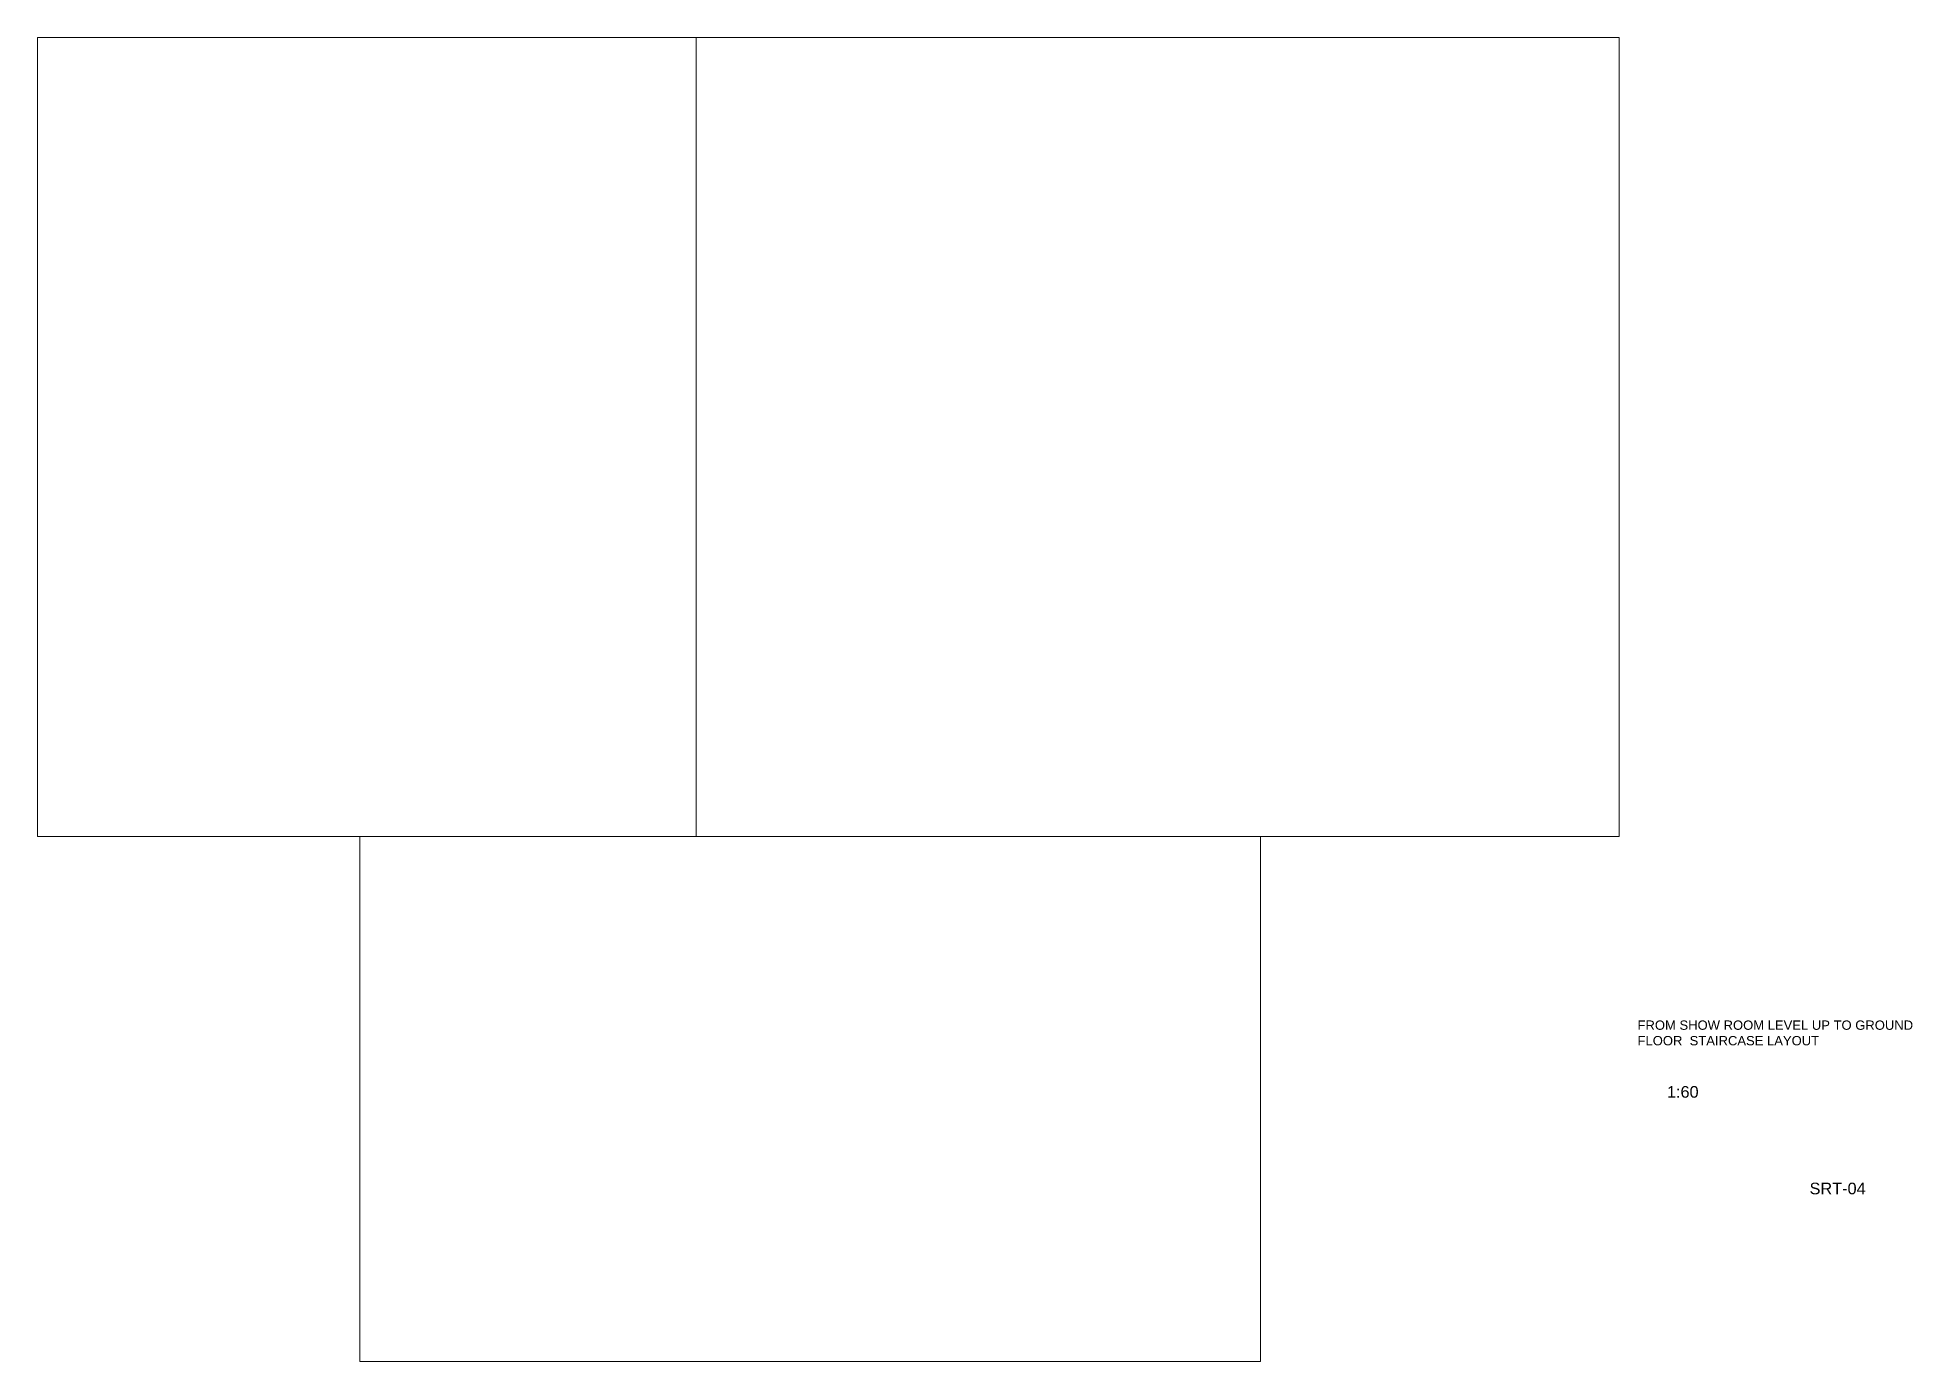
# Paper-space layout 'S4' of a CAD drawing. Header units: millimetres. Extents: x 7 to 410, y 11 to 295.
import ezdxf

# ---------------------------------------------------------------- set-up
doc = ezdxf.new("R2010")
doc.units = ezdxf.units.MM
doc.header["$MEASUREMENT"] = 0
doc.layers.add('DIM', color=174, linetype='Continuous', lineweight=0)
doc.layers.add('G-ANNO-TTLB', color=6, linetype='Continuous', lineweight=9)
doc.styles.add('ARIAL', font='arial.ttf', dxfattribs={"height": 2.2})
doc.styles.get("Standard").update_dxf_attribs({"font": 'arial.ttf'})

psp = doc.layouts.new('S4')

# ---------------------------------------------------------------- texts
at = {"layer": 'DIM', "ltscale": 1000, "insert": (350.85, 83.98), "char_height": 2, "attachment_point": 1}
psp.add_mtext_dynamic_manual_height_columns('FROM SHOW ROOM LEVEL UP TO GROUND FLOOR  STAIRCASE LAYOUT ', width=61.2662, gutter_width=14.53, heights=[0], dxfattribs=at)
at = {"layer": 'G-ANNO-TTLB', "color": 0, "char_height": 2.5, "attachment_point": 1, "style": 'ARIAL'}
for s, insert, width in [('1:60', (357.16, 69.91), 88.1596), ('SRT-04', (387.77, 49.17), 14.1097)]:
    psp.add_mtext(s, dxfattribs=dict(at, insert=insert, width=width))

# ---------------------------------------------------------------- viewports
at = {"layer": 'Defpoints'}
psp.add_viewport(center=(78.16, 209.21), size=(141.38, 171.491), view_center_point=(643621.0489, -554954.2674), view_height=10289.44336, dxfattribs=at)
for center, size, view_center_point, view_height, status in [((247.88, 209.21), (198.05, 171.4907), (657803.3854, -555003.5258), 10289.444081, 3), ((173.29, 67.13), (193.35, 112.6824), (671640.175, -556489.0941), 6760.951685, 4)]:
    psp.add_viewport(center=center, size=size, view_center_point=view_center_point, view_height=view_height, status=status, dxfattribs=at)

doc.saveas('drawing.dxf')
